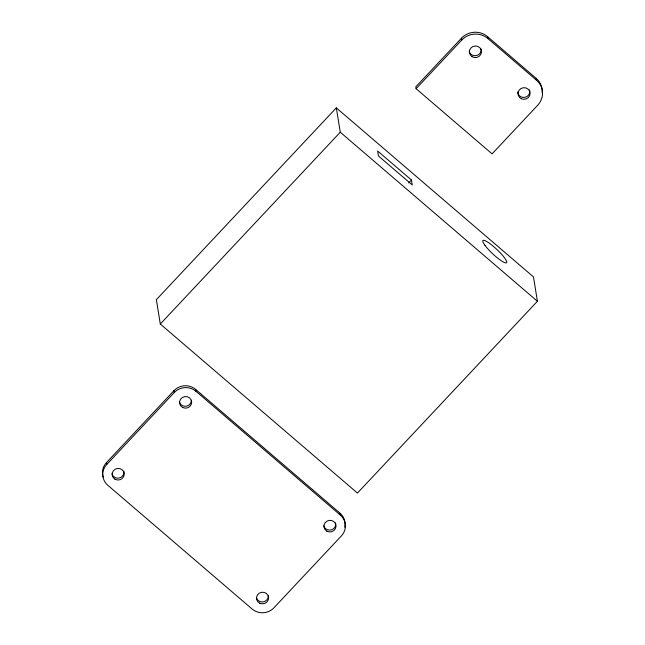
<?xml version="1.0" encoding="UTF-8"?>
<svg xmlns="http://www.w3.org/2000/svg" width="645" height="645" viewBox="0 0 645 645"><rect width="100%" height="100%" fill="white"/><g stroke="black" fill="none" stroke-linecap="round" stroke-linejoin="round"><path stroke-width="0.97" d="M336.319 107.86L156.356 299.675L160.299 324.024L357.451 493.078L537.414 301.263L533.471 276.915L336.319 107.86L340.27 132.209L537.414 301.263M160.299 324.024L340.27 132.209M461.441 38.2L415.799 86.841L416.098 88.704L492.087 153.865L537.728 105.216A18.512 17.689 -9.2 0 0 536.495 80.222L536.197 78.359L487.564 36.66A18.512 17.689 -9.2 0 0 461.441 38.2L461.739 40.054L416.098 88.704M103.192 477.042A15.432 14.738 -9.2 0 1 106.473 462.586L173.9 390.717A15.432 14.738 -9.2 0 1 195.669 389.435L340.044 513.235A15.432 14.738 -9.2 0 1 344.728 527.231M106.772 464.448L174.198 392.579A15.432 14.738 -9.2 0 1 195.975 391.297L340.35 515.097A15.432 14.738 -9.2 0 1 341.374 535.931L273.948 607.792A15.432 14.738 -9.2 0 1 252.179 609.074L107.804 485.274A15.432 14.738 -9.2 0 1 106.772 464.448L106.473 462.586M408.736 182.906L411.454 180.003L377.647 151.019L378.454 155.985L412.26 184.97L411.454 180.003M487.564 36.66L487.862 38.523L536.495 80.222M340.044 513.235L340.35 515.097M195.669 389.435L195.975 391.297M173.9 390.717L174.198 392.579M461.739 40.054A18.512 17.689 -9.2 0 1 487.862 38.523M481.097 48.875A6.071 5.805 -9.2 0 1 476.131 55.639A6.071 5.805 -9.2 0 1 469.133 50.979M529.529 89.776A6.071 5.805 -9.2 0 1 524.828 97.331A6.071 5.805 -9.2 0 1 517.685 91.993M536.197 78.359A18.512 17.689 -9.2 0 1 542.179 92.856M123.8 471.019A6.071 5.805 -9.2 0 1 119.188 478.01A6.071 5.805 -9.2 0 1 111.948 473.696M191.363 400.335A6.071 5.805 -9.2 0 1 179.455 402.149M335.561 522.813A6.071 5.805 -9.2 0 1 331.135 529.908A6.071 5.805 -9.2 0 1 323.782 525.78M268.312 595.803A6.071 5.805 -9.2 0 1 256.468 598.004M484.992 245.39A16.198 3.007 43.2 0 0 505.664 262.894A16.198 3.007 43.2 0 0 493.619 246.567A16.198 3.007 43.2 0 0 484.992 245.39M471.906 56.575A6.071 5.805 -9.2 0 0 481.46 52.253A6.071 5.805 -9.2 0 0 472.89 46.537A6.071 5.805 -9.2 0 0 471.906 56.575M521.273 98.693A6.071 5.805 -9.2 0 0 530.109 93.122A6.071 5.805 -9.2 0 0 520.765 88.647A6.071 5.805 -9.2 0 0 521.273 98.693M114.915 479.162A6.071 5.805 -9.2 0 0 124.235 474.389A6.071 5.805 -9.2 0 0 115.374 469.109A6.071 5.805 -9.2 0 0 114.915 479.162M259.766 603.22A6.071 5.805 -9.2 0 0 268.61 597.665A6.071 5.805 -9.2 0 0 259.274 593.174A6.071 5.805 -9.2 0 0 259.766 603.22M182.632 407.463A6.071 5.805 -9.2 0 0 191.67 402.198A6.071 5.805 -9.2 0 0 182.503 397.401A6.071 5.805 -9.2 0 0 182.632 407.463M326.846 531.174A6.071 5.805 -9.2 0 0 336.045 526.175A6.071 5.805 -9.2 0 0 327.039 521.112A6.071 5.805 -9.2 0 0 326.846 531.174"/></g></svg>
